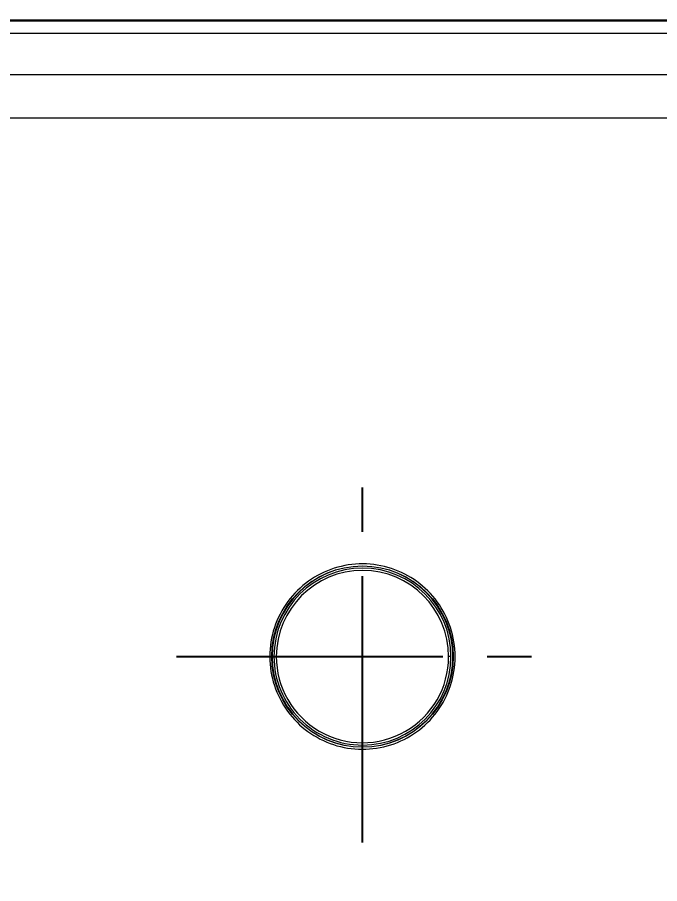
# Model space of a CAD drawing. Header units: millimetres. Extents: x 14183 to 14777, y -4239 to -3399.
# Drawn here: x 14398.76 to 14412.54, y -3957.58 to -3938.98 of the extents above; entities that cross this region are included whole.
import ezdxf

# ---------------------------------------------------------------- set-up
doc = ezdxf.new("R2010")
doc.units = ezdxf.units.MM
doc.header["$LTSCALE"] = 0.1
doc.linetypes.add('CENTER2', pattern=[28.575, 19.05, -3.175, 3.175, -3.175])
doc.linetypes.add('HIDDENX2', pattern=[19.05, 12.7, -6.35])
doc.layers.get('0').update_dxf_attribs({"lineweight": 15})
doc.layers.add('DIM', color=3, linetype='Continuous', lineweight=9)
doc.layers.add('HIDDEN', color=8, linetype='HIDDENX2')
doc.styles.add('ARIAL', font='arial.ttf')
doc.dimstyles.new('사본 ISO-25', dxfattribs={"dimtxt": 4, "dimasz": 3.5, "dimexe": 0.5, "dimexo": 0.625, "dimgap": 1.5, "dimtad": 1, "dimtih": 1, "dimtoh": 1, "dimdec": 1, "dimlfac": 4, "dimdsep": 46, "dimtxsty": 'ARIAL', "dimcen": 0, "dimclrd": 3, "dimclre": 3, "dimclrt": 3, "dimadec": 1, "dimazin": 0, "dimtfac": 1, "dimtdec": 1, "dimtmove": 0, "dimatfit": 3, "dimfxl": 1.25, "dimtfill": 1, "dimarcsym": 0})

# ---------------------------------------------------------------- blocks, each defined once
blk = doc.blocks.new('*D59')
at = {"layer": 'Defpoints', "color": 0, "transparency": 16777216}
for p in [(14392.195, -3643.287), (14495.735, -4145.343), (14510.029, -4145.343)]:
    blk.add_point(p, dxfattribs=at)
at = {"layer": 'DIM', "color": 3, "lineweight": -2, "transparency": 16777216}
for p, q in [((14392.82, -3643.287), (14510.529, -3643.287)), ((14510.029, -3646.787), (14510.029, -3891.374)), ((14510.029, -4141.843), (14510.029, -3899.618)), ((14496.36, -4145.343), (14510.529, -4145.343))]:
    blk.add_line(p, q, dxfattribs=at)
at = {"layer": 'DIM', "color": 3, "transparency": 16777216}
for points in [[(14509.446, -3646.787), (14510.612, -3646.787), (14510.029, -3643.287)], [(14509.446, -4141.843), (14510.612, -4141.843), (14510.029, -4145.343)]]:
    blk.add_solid(points, dxfattribs=at)
at = {"layer": 'DIM', "color": 3, "transparency": 16777216, "insert": (14510.029, -3895.496), "char_height": 4, "attachment_point": 5, "style": 'ARIAL', "bg_fill": 3, "box_fill_scale": 1.1, "bg_fill_color": 256, "bg_fill_true_color": 13158600, "bg_fill_transparency": 0}
blk.add_mtext('(2280)', dxfattribs=at)
blk = doc.blocks.new('*D47')
at = {"layer": 'Defpoints', "color": 0, "transparency": 16777216}
for p in [(14421.268, -3911.146), (14376.631, -4145.343), (14472.579, -4145.343)]:
    blk.add_point(p, dxfattribs=at)
at = {"layer": 'DIM', "color": 3, "lineweight": -2, "transparency": 16777216}
for p, q in [((14421.893, -3911.146), (14473.079, -3911.146)), ((14472.579, -3914.646), (14472.579, -4024.702)), ((14472.579, -4141.843), (14472.579, -4031.787)), ((14377.256, -4145.343), (14473.079, -4145.343))]:
    blk.add_line(p, q, dxfattribs=at)
at = {"layer": 'DIM', "color": 3, "transparency": 16777216}
for points in [[(14471.996, -3914.646), (14473.163, -3914.646), (14472.579, -3911.146)], [(14471.996, -4141.843), (14473.163, -4141.843), (14472.579, -4145.343)]]:
    blk.add_solid(points, dxfattribs=at)
at = {"layer": 'DIM', "color": 3, "transparency": 16777216, "insert": (14472.579, -4028.244), "char_height": 4, "attachment_point": 5, "style": 'ARIAL', "bg_fill": 3, "box_fill_scale": 1.1, "bg_fill_color": 256, "bg_fill_true_color": 13158600, "bg_fill_transparency": 0}
blk.add_mtext('977.5', dxfattribs=at)

msp = doc.modelspace()

# ---------------------------------------------------------------- dimensions: what is measured, and where the dimension line sits
at = {"layer": 'DIM'}
dim = msp.add_linear_dim(base=(14510.029, -4145.343), p1=(14392.195, -3643.287), p2=(14495.735, -4145.343), angle=90, text='(2280)', dimstyle='사본 ISO-25', override={"dimtad": 0}, dxfattribs=at)
dim.commit()
dim.dimension.update_dxf_attribs({"geometry": '*D59', "text_midpoint": (14510.029, -3895.496), "dimtype": 160})

# ---------------------------------------------------------------- next in the draw order: dimensions: what is measured, and where the dimension line sits
dim = msp.add_linear_dim(base=(14472.579, -4145.343), p1=(14421.268, -3911.146), p2=(14376.631, -4145.343), angle=90, text='977.5', dimstyle='사본 ISO-25', override={"dimtad": 0}, dxfattribs=at)
dim.commit()
dim.dimension.update_dxf_attribs({"geometry": '*D47', "text_midpoint": (14472.579, -4028.244)})

# ---------------------------------------------------------------- next in the draw order: linework, layer by layer
at = {"linetype": 'Continuous', "lineweight": 13}
for p, q in [((14413.101, -3939.056), (14390.721, -3939.056)), ((14390.733, -3939.314), (14413.101, -3939.314)), ((14390.744, -3941.135), (14413.101, -3941.135)), ((14406.165, -3950.755), (14406.165, -3950.762)), ((14404.265, -3952.7), (14404.315, -3952.7)), ((14408.065, -3952.703), (14408.015, -3952.703)), ((14406.165, -3954.648), (14406.165, -3954.642))]:
    msp.add_line(p, q, dxfattribs=at)
at = {"linetype": 'Continuous', "lineweight": 13, "extrusion": (0, 0, -1)}
for start, end in [(0, 90), (90, 180), (270, 360), (180, 270)]:
    msp.add_arc((-14406.165, -3952.702), 1.947, start, end, dxfattribs=at)
at = {"linetype": 'Continuous', "lineweight": 13}
for radius, start, end in [(1.94, 90, 270), (1.9, 89.9596, 179.9596), (1.85, 359.9596, 179.9596), (1.94, 270, 90), (1.9, 359.9596, 89.9596), (1.9, 179.9596, 269.9596), (1.85, 179.9596, 359.9596), (1.9, 270.2278, 359.9596), (1.9, 269.9596, 270.2278)]:
    msp.add_arc((14406.165, -3952.702), radius, start, end, dxfattribs=at)
for points, degree in [([(14423.122, -3939.037), (14390.72, -3939.037)], 1), ([(14413.101, -3940.208), (14405.649, -3940.208), (14398.196, -3940.208), (14390.743, -3940.208)], 3), ([(14408.155, -3952.702), (14408.152, -3952.484), (14408.088, -3952.073), (14407.795, -3951.505), (14407.354, -3951.067), (14406.797, -3950.78), (14406.172, -3950.678), (14405.548, -3950.775), (14404.987, -3951.057), (14404.539, -3951.497), (14404.241, -3952.071), (14404.176, -3952.483), (14404.174, -3952.702)], 3), ([(14404.174, -3952.702), (14404.177, -3952.919), (14404.241, -3953.33), (14404.534, -3953.898), (14404.975, -3954.336), (14405.532, -3954.623), (14406.157, -3954.725), (14406.781, -3954.628), (14407.342, -3954.346), (14407.791, -3953.906), (14408.088, -3953.332), (14408.153, -3952.92), (14408.155, -3952.702)], 3)]:
    msp.add_open_spline(points, degree=degree, dxfattribs=at)
at = {"layer": 'HIDDEN', "color": 1, "linetype": 'CENTER2', "ltscale": 3}
for p, q in [((14406.165, -3956.692), (14406.165, -3948.712)), ((14402.174, -3952.702), (14410.155, -3952.702))]:
    msp.add_line(p, q, dxfattribs=at)

doc.saveas('drawing.dxf')
